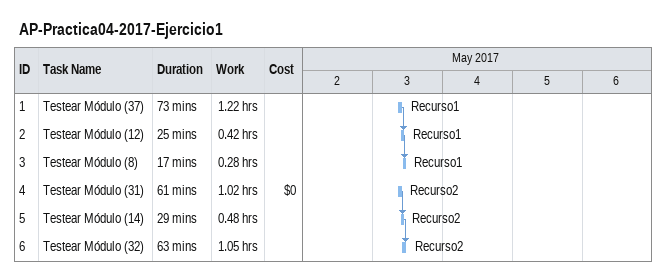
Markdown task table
AP-Practica04-2017-Ejercicio1

| ID | Task | Duration | Start | Finish | Predecessors | Resources | Work (h) | Cost ($) |
|---|---|---|---|---|---|---|---|---|
| 1 | Testear Módulo (37) | 73min | 2017-05-03 | 2017-05-03 |  | Recurso1 | 1.22 |  |
| 2 | Testear Módulo (12) | 25min | 2017-05-03 | 2017-05-03 | 1 | Recurso1 | 0.42 |  |
| 3 | Testear Módulo (8) | 17min | 2017-05-03 | 2017-05-03 | 2 | Recurso1 | 0.28 |  |
| 4 | Testear Módulo (31) | 61min | 2017-05-03 | 2017-05-03 |  | Recurso2 | 1.02 | 0 |
| 5 | Testear Módulo (14) | 29min | 2017-05-03 | 2017-05-03 | 4 | Recurso2 | 0.48 |  |
| 6 | Testear Módulo (32) | 63min | 2017-05-03 | 2017-05-03 | 5 | Recurso2 | 1.05 |  |
